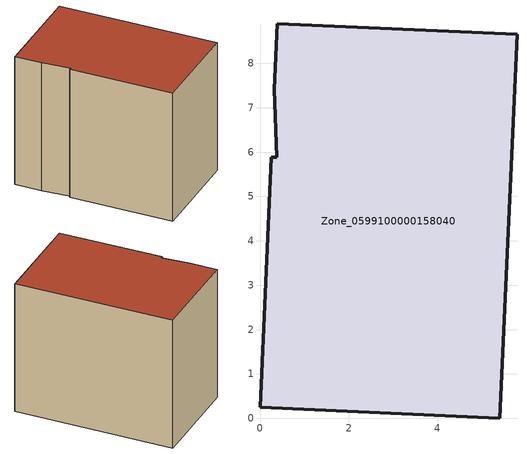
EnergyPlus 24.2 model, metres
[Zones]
Zone_0599100000158040
 floor ground (C_G): 0,0.24 0.26,5.88 0.38,5.88 0.32,7.42 0.39,8.89 5.79,8.65 5.4,0 z0.86
 wall outside (C_F): 0.39,8.89 0.32,7.42 0.38,5.88 0.26,5.88 0,0.24 5.4,0 5.79,8.65 0.39,8.89 z0.86:8.3
 roof outside (C_R): 0.26,5.88 0,0.24 5.4,0 5.79,8.65 0.39,8.89 0.32,7.42 0.38,5.88 z8.3
[BUILDING]
Pand.0599100000158040: North Axis=0; Terrain=City; Loads Convergence Tolerance Value=0.04; Temperature Convergence Tolerance Value=0.4; Solar Distribution=FullExterior; Maximum Number of Warmup Days=25; Minimum Number of Warmup Days=1
[Site:Location]
Rotterdam.The.Hague.AP_ZH_NLD Design_Conditions: Latitude=51.96; Longitude=4.45; Time Zone=1; Elevation=-4.5
[SITE:GROUNDTEMPERATURE:BUILDINGSURFACE]
18, 18, 18, 18, 18, 18, 18, 18, 18, 18, 18, 18
[MATERIAL] Thermal Absorptance=0.9; Solar Absorptance=0.7; Visible Absorptance=0.7
Name | Roughness | Thickness | Conductivity | Density | Specific Heat
G.TC.1992-2005 | MediumSmooth | 0.15 | 0.06 | 540 | 1210
F.TC.1992-2005 | Rough | 0.3 | 0.12 | 1920 | 840
R.TC.1992-2005 | MediumRough | 0.2 | 0.08 | 1500 | 1000
[CONSTRUCTION]
C_G: G.TC.1992-2005
C_F: F.TC.1992-2005
C_R: R.TC.1992-2005
[ZONE]
Zone_0599100000158040: Type=1; Multiplier=1; Ceiling Height=Autocalculate; Volume=Autocalculate; Floor Area=autocalculate; Part of Total Floor Area=Yes
[ZONEINFILTRATION:DESIGNFLOWRATE]
Infil_Zone_0599100000158040: Zone or ZoneList or Space or SpaceList=Zone_0599100000158040; Schedule=AlwaysOn; Design Flow Rate Calculation Method=Flow/Area; Flow Rate per Floor Area=0.0015; Constant Term Coefficient=1; Temperature Term Coefficient=0; Velocity Term Coefficient=0; Velocity Squared Term Coefficient=0
[HVACTEMPLATE:ZONE:IDEALLOADSAIRSYSTEM]
Zone_0599100000158040: Maximum Heating Supply Air Temperature=50; Minimum Cooling Supply Air Temperature=13; Maximum Heating Supply Air Humidity Ratio=0.0156; Minimum Cooling Supply Air Humidity Ratio=0.0077; Heating Limit=NoLimit; Cooling Limit=NoLimit; Dehumidification Control Type=ConstantSensibleHeatRatio; Cooling Sensible Heat Ratio=0.7; Dehumidification Setpoint=60; Humidification Control Type=None; Humidification Setpoint=30; Outdoor Air Method=None; Outdoor Air Flow Rate per Person=0.00944; Outdoor Air Flow Rate per Zone Floor Area=0; Outdoor Air Flow Rate per Zone=0; Demand Controlled Ventilation Type=None; Outdoor Air Economizer Type=NoEconomizer; Heat Recovery Type=None; Sensible Heat Recovery Effectiveness=0.7; Latent Heat Recovery Effectiveness=0.65
[ZONECONTROL:THERMOSTAT]
ThermostatControl_Zone_0599100000158040: Zone or ZoneList=Zone_0599100000158040; Control Type Schedule=DualSetpointControlType; Control 1=Thermostat_Zone_0599100000158040; Temperature Difference Between Cutout And Setpoint=0
[THERMOSTATSETPOINT:DUALSETPOINT]
Thermostat_Zone_0599100000158040: Heating Setpoint Temperature Schedule=HeatingSetpoint_Zone_0599100000158040; Cooling Setpoint Temperature Schedule=CoolingSetpoint_Zone_0599100000158040
[SCHEDULE:COMPACT]
HeatingSetpoint_Zone_0599100000158040: Through: 12/31, For: AllDays, Until: 24:00, 21
CoolingSetpoint_Zone_0599100000158040: Through: 12/31, For: AllDays, Until: 24:00, 24
DualSetpointControlType: Through: 12/31, For: AllDays, Until: 24:00, 4
AlwaysOn: Through: 12/31, For: AllDays, Until: 24:00, 1
